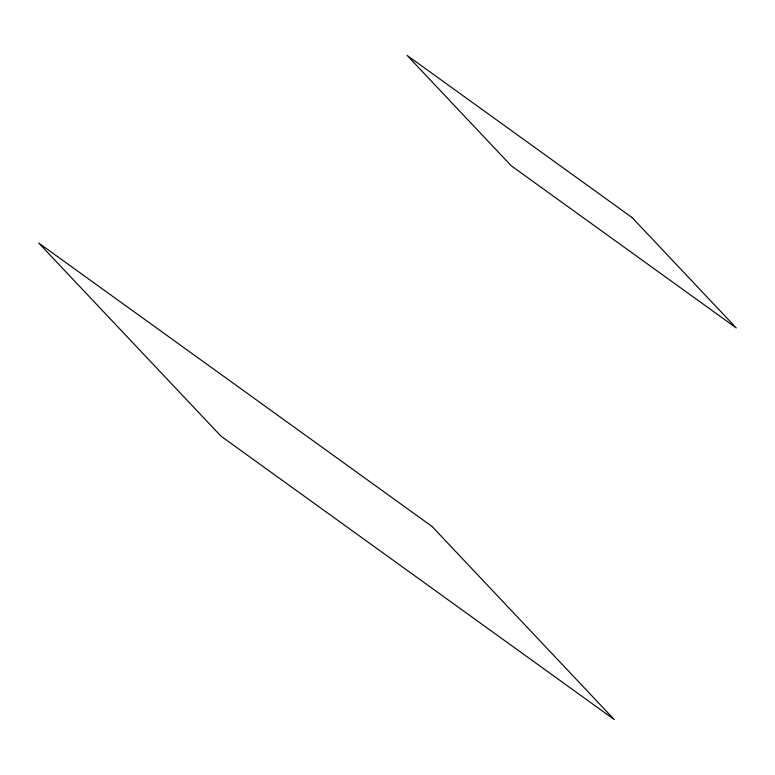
<?xml version="1.0" encoding="UTF-8"?>
<svg xmlns="http://www.w3.org/2000/svg" width="775" height="775" viewBox="0 0 775 775"><rect width="100%" height="100%" fill="white"/><g stroke="black" fill="none" stroke-linecap="round" stroke-linejoin="round"><path stroke-width="1.16" d="M632.042 217.513L407.088 55.393L511.297 165.831L736.25 327.941L632.042 217.513M432.082 526.506L38.75 243.059L220.962 436.151L614.294 719.607L432.082 526.506"/></g></svg>
